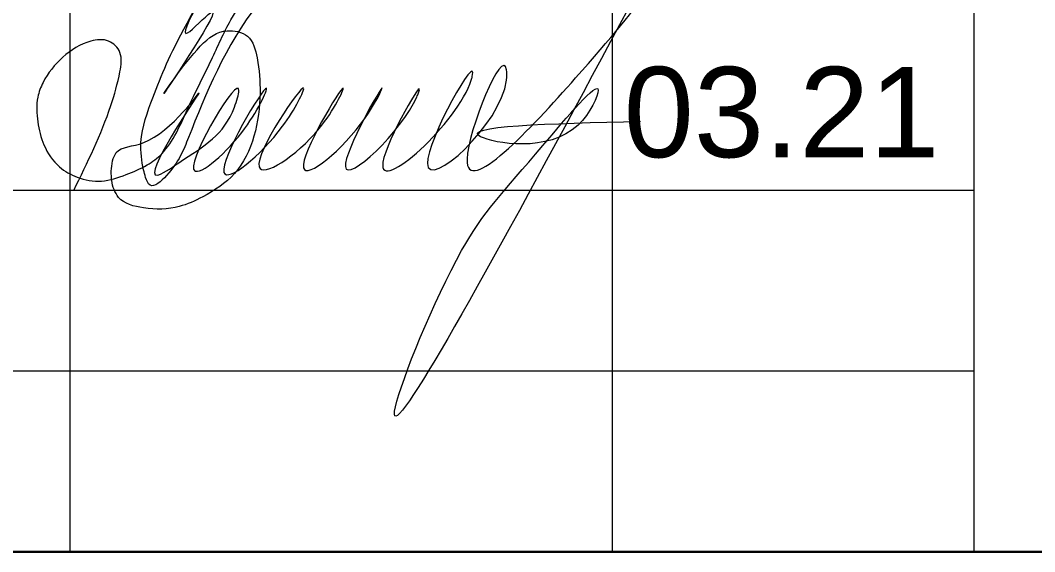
# Model space of a CAD drawing. Header units: metres. Extents: x 0 to 40.5, y 0.1 to 28.3.
# Drawn here: x 25.863 to 28.668, y 0.5 to 1.97 of the extents above; entities that cross this region are included whole.
import ezdxf

# ---------------------------------------------------------------- set-up
doc = ezdxf.new("R2010")
doc.units = ezdxf.units.M
doc.header["$MEASUREMENT"] = 0
doc.layers.add('Level 63', color=7, linetype='Continuous', lineweight=0)
doc.layers.add('YOLO_STAMP', color=1, linetype='Continuous')
doc.styles.add('GOST 2.304', font='CS_Gost2304.shx')

msp = doc.modelspace()

# ---------------------------------------------------------------- linework, layer by layer
msp.add_line((21.99999162, 0.49999259), (40.49999162, 0.49999259))
at = {"color": 5, "linetype": 'Continuous', "lineweight": 0}
msp.add_open_spline([(26.01052242, 1.49924803), (26.04850392, 1.57672606), (26.10090573, 1.68361988), (26.13649242, 1.81181833), (26.14739825, 1.88039633), (26.10752444, 1.92032319), (26.0423148, 1.91363002), (25.97761938, 1.87140549), (25.92988227, 1.81328091), (25.90597618, 1.7499192), (25.90915386, 1.68938998), (25.92547643, 1.62161795), (25.96343428, 1.5643935), (26.02258386, 1.53204924), (26.08876778, 1.51884405), (26.1537457, 1.5423506), (26.210922, 1.56534985), (26.28069786, 1.61833387), (26.32432826, 1.7294925), (26.38899384, 1.8509108), (26.43970181, 1.97005899), (26.49802757, 2.05208937), (26.51940604, 2.11381076), (26.561699, 2.1311693), (26.5643688, 2.090708), (26.55284867, 2.05500128), (26.43815737, 1.92048614), (26.35797986, 1.72279058), (26.29599696, 1.56485655), (26.22465214, 1.49832025), (26.20877056, 1.53537497), (26.19965659, 1.57311445), (26.1888347, 1.64990147), (26.24445107, 1.79475153), (26.28957891, 1.91192308), (26.51210393, 2.28012717), (26.24541831, 1.84203043), (26.48439149, 2.09916945), (26.16319299, 1.62346281), (26.3439774, 1.89488673), (26.4209786, 1.94912516), (26.50197939, 1.93327241), (26.52264966, 1.85349317), (26.53168008, 1.72706468), (26.4981995, 1.56302715), (26.37962005, 1.48617678), (26.29444437, 1.44681845), (26.21309005, 1.44602495), (26.14159848, 1.46389847), (26.11679962, 1.50986386), (26.11204267, 1.55170597), (26.12346163, 1.62342381), (26.24996239, 1.61460629), (26.4667978, 1.92873948), (26.15951945, 1.47764864), (26.35777416, 1.61604384), (26.43664779, 1.65770888), (26.49542805, 1.86795661), (26.23902513, 1.4443628), (26.48496688, 1.64144262), (26.60083312, 1.8963478), (26.31916892, 1.42680079), (26.58023198, 1.63704832), (26.70217033, 1.88411722), (26.41151817, 1.45611618), (26.68889547, 1.63393041), (26.81055987, 1.8878985), (26.53828598, 1.43422449), (26.79926092, 1.6486808), (26.91003719, 1.87344437), (26.63340184, 1.38932641), (26.92573939, 1.67134969), (26.99091895, 1.83762546), (26.70661979, 1.34928558), (27.08167653, 1.69650724), (27.1357356, 1.9020694), (26.81836016, 1.34088629), (27.21104083, 1.69892669), (27.20696115, 1.92589366), (26.96642858, 1.33672027), (27.5628823, 1.98300674), (27.67815142, 2.15795221), (28.22398793, 3.33669669), (26.54376646, 0.03898042), (27.07632355, 1.37225884), (27.2272168, 1.52384258), (27.50479698, 1.8589335), (27.38492715, 1.5909974), (26.92345575, 1.67452354), (27.32745974, 1.68449628), (27.57814655, 1.69068443)], degree=3, knots=[0, 0, 0, 0, 0.2562803004, 0.353581312, 0.4067852274, 0.4509473487, 0.5002276184, 0.5895393988, 0.6782425468, 0.7211385678, 0.7897551708, 0.8556216145, 0.9299129522, 0.9867957625, 1.0544819228, 1.1249347001, 1.1891749501, 1.2398657854, 1.3825933375, 1.5339039808, 1.6567075615, 1.7691664286, 1.8332414079, 1.851218006, 1.8770796622, 1.9196269247, 1.9749905349, 2.3900915795, 2.5116275802, 2.5641829799, 2.588529776, 2.6103725408, 2.6862141917, 2.814194141, 3.0416079756, 3.2381323021, 3.4580226679, 3.5421508965, 3.7996953349, 3.9645807325, 4.0502260318, 4.1084560221, 4.1742861716, 4.2715289486, 4.505320374, 4.6141143734, 4.6840662553, 4.7833421699, 4.8580472534, 4.8830769891, 4.9342525301, 4.9874475972, 5.0680312777, 5.2733136203, 5.5282089024, 5.5968653695, 5.8149898961, 5.8618143381, 6.1121489939, 6.2791156458, 6.4197552739, 6.6806654249, 6.8867770651, 7.007329578, 7.257369268, 7.4544233067, 7.5842980085, 7.8300399198, 8.0479562932, 8.1439017789, 8.3831996098, 8.6587396861, 8.6718904569, 8.8879425913, 9.2212961778, 9.2315937896, 9.5021829672, 9.8202573701, 9.8492024353, 10.1200339613, 10.4951518524, 11.0964018751, 11.4167375307, 13.3717374792, 13.8409255782, 14.2082802929, 14.4248558544, 14.5360907922, 14.8080890705, 15.2528296976, 15.2528296976, 15.2528296976, 15.2528296976], dxfattribs=at)
at = {"layer": 'Level 63', "color": 7, "linetype": 'Continuous', "lineweight": 13}
for p, q in [((25.99999162, 5.99999259), (25.99999162, 0.49999259)), ((27.49999162, 5.99999259), (27.49999162, 0.49999259)), ((28.49999162, 5.99999259), (28.49999162, 0.49999259))]:
    msp.add_line(p, q, dxfattribs=at)
at = {"layer": 'Level 63', "color": 7, "linetype": 'Continuous', "lineweight": 0}
for p, q in [((21.99999162, 1.49999259), (28.49999162, 1.49999259)), ((21.99999162, 0.99999259), (28.49999162, 0.99999259))]:
    msp.add_line(p, q, dxfattribs=at)
at = {"layer": 'YOLO_STAMP'}
msp.add_lwpolyline([(21.99999162, 5.99999259), (40.49999162, 5.99999259), (40.49999162, 0.49999259), (21.99999162, 0.49999259)], close=True, dxfattribs=at)

# ---------------------------------------------------------------- texts
at = {"color": 7, "linetype": 'Continuous', "lineweight": 30, "insert": (27.53128684, 1.84128487), "char_height": 0.25, "attachment_point": 1, "line_spacing_factor": 0.72, "style": 'GOST 2.304'}
msp.add_mtext('\\fArial|b0|i0|c204204|p39;03.21', dxfattribs=at)

doc.saveas('drawing.dxf')
